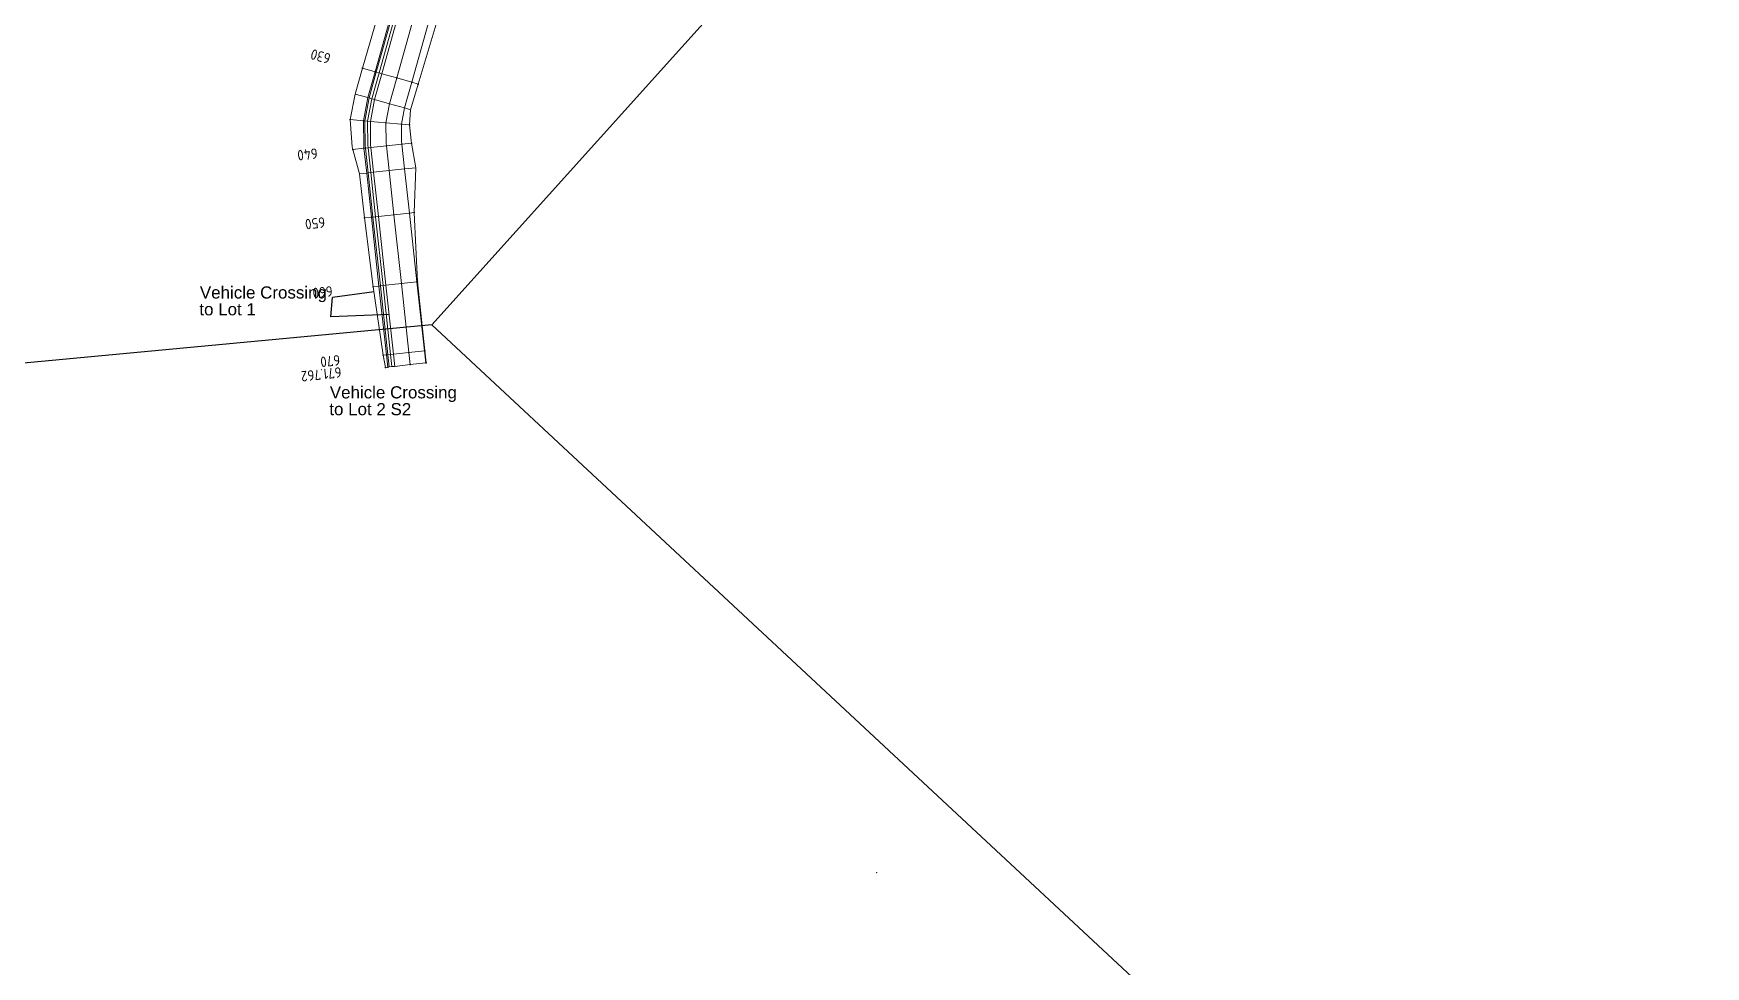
# Model space of a CAD drawing. Header units: metres. Extents: x 0 to 379473, y 0 to 769637.
# Drawn here: x 376575.9 to 376817.2, y 769129 to 769263.7 of the extents above; entities that cross this region are included whole.
import ezdxf
from ezdxf.enums import TextEntityAlignment as Align

# ---------------------------------------------------------------- set-up
doc = ezdxf.new("R2010")
doc.units = ezdxf.units.M
doc.header["$PDSIZE"] = -5
doc.linetypes.add('WDumbbell', pattern=[0])
doc.linetypes.add('WLine', pattern=[0])
for name, color, linetype in [('040309', 7, 'Continuous'), ('Road', 253, 'Continuous'), ('scm Boundaries', 7, 'Continuous'), ('Setout points', 6, 'Continuous'), ('STAGE 2 ROW CL', 7, 'Continuous'), ('STAGE 2 ROW SEC', 7, 'Continuous'), ('STAGE 2 ROW STR', 7, 'Continuous')]:
    doc.layers.add(name, color=color, linetype=linetype)
doc.styles.add('ARIAL70', font='arial.ttf', dxfattribs={"height": 0.007})
doc.styles.add('ISO', font='ISO.SHx', dxfattribs={"height": 1})
doc.dimstyles.new('ISO-25', dxfattribs={"dimtxt": 2.5, "dimasz": 2.5, "dimexe": 1.25, "dimexo": 0.625, "dimtad": 1, "dimtxsty": 'Standard', "dimcen": 2.5, "dimadec": 0, "dimazin": 0, "dimtfac": 1, "dimtmove": 0, "dimatfit": 3, "dimfxl": 1, "dimarcsym": 0})

# ---------------------------------------------------------------- blocks, each defined once
blk = doc.blocks.new('*D11')
at = {"layer": 'Defpoints', "color": 0, "transparency": 16777216}
for p in [(378795.35, 769574.52), (378803.54, 769534.02), (303220.97, 615637.01)]:
    blk.add_point(p, dxfattribs=at)
at = {"layer": 'Setout points', "color": 0, "lineweight": -2, "transparency": 16777216}
for p, q in [((378795.35, 769573.89), (378795.35, 769544.02)), ((378795.35, 769544.02), (378803.54, 769539.02)), ((378803.54, 769539.02), (378803.54, 769515.48))]:
    blk.add_line(p, q, dxfattribs=at)
at = {"layer": 'Setout points', "color": 0, "transparency": 16777216, "insert": (378801.45, 769524.44), "char_height": 2.5, "attachment_point": 5, "rotation": 90}
blk.add_mtext('75574,39', dxfattribs=at)
blk = doc.blocks.new('*D12')
at = {"layer": 'Defpoints', "color": 0, "transparency": 16777216}
for p in [(378792.98, 769562.76), (378795.2, 769534.14), (303220.97, 615637.01)]:
    blk.add_point(p, dxfattribs=at)
at = {"layer": 'Setout points', "color": 0, "lineweight": -2, "transparency": 16777216}
for p, q in [((378792.98, 769562.13), (378792.98, 769544.14)), ((378792.98, 769544.14), (378795.2, 769539.14)), ((378795.2, 769539.14), (378795.2, 769516.85))]:
    blk.add_line(p, q, dxfattribs=at)
at = {"layer": 'Setout points', "color": 0, "transparency": 16777216, "insert": (378793.11, 769525.18), "char_height": 2.5, "attachment_point": 5, "rotation": 90}
blk.add_mtext('75572,01', dxfattribs=at)
blk = doc.blocks.new('*D13')
at = {"layer": 'Defpoints', "color": 0, "transparency": 16777216}
for p in [(378953.84, 769572.8), (378956.07, 769532.4), (303379.45, 615635.3)]:
    blk.add_point(p, dxfattribs=at)
at = {"layer": 'Setout points', "color": 0, "lineweight": -2, "transparency": 16777216}
for p, q in [((378953.84, 769572.18), (378953.84, 769542.4)), ((378953.84, 769542.4), (378956.07, 769537.4)), ((378956.07, 769537.4), (378956.07, 769513.86))]:
    blk.add_line(p, q, dxfattribs=at)
at = {"layer": 'Setout points', "color": 0, "transparency": 16777216, "insert": (378953.98, 769522.81), "char_height": 2.5, "attachment_point": 5, "rotation": 90}
blk.add_mtext('75574,39', dxfattribs=at)
blk = doc.blocks.new('*D14')
at = {"layer": 'Defpoints', "color": 0, "transparency": 16777216}
for p in [(378951.47, 769561.05), (378953.68, 769532.43), (303379.45, 615635.3)]:
    blk.add_point(p, dxfattribs=at)
at = {"layer": 'Setout points', "color": 0, "lineweight": -2, "transparency": 16777216}
for p, q in [((378951.47, 769560.42), (378951.47, 769542.43)), ((378951.47, 769542.43), (378953.68, 769537.43)), ((378953.68, 769537.43), (378953.68, 769515.14))]:
    blk.add_line(p, q, dxfattribs=at)
at = {"layer": 'Setout points', "color": 0, "transparency": 16777216, "insert": (378951.6, 769523.47), "char_height": 2.5, "attachment_point": 5, "rotation": 90}
blk.add_mtext('75572,01', dxfattribs=at)
blk = doc.blocks.new('*D15')
at = {"layer": 'Defpoints', "color": 0, "transparency": 16777216}
for p in [(378795.35, 769574.52), (378721.36, 769570.12), (0, 0)]:
    blk.add_point(p, dxfattribs=at)
at = {"layer": 'Setout points', "color": 0, "lineweight": -2, "transparency": 16777216}
for p, q in [((378731.36, 769574.52), (378726.36, 769570.12)), ((378794.73, 769574.52), (378731.36, 769574.52)), ((378726.36, 769570.12), (378700.32, 769570.12))]:
    blk.add_line(p, q, dxfattribs=at)
at = {"layer": 'Setout points', "color": 0, "transparency": 16777216, "insert": (378710.53, 769572.21), "char_height": 2.5, "attachment_point": 5}
blk.add_mtext('769574,52', dxfattribs=at)
blk = doc.blocks.new('*D16')
at = {"layer": 'Defpoints', "color": 0, "transparency": 16777216}
for p in [(378781.92, 769557.85), (378721.59, 769546.62), (0, 0)]:
    blk.add_point(p, dxfattribs=at)
at = {"layer": 'Setout points', "color": 0, "lineweight": -2, "transparency": 16777216}
for p, q in [((378731.59, 769557.85), (378726.59, 769546.62)), ((378781.29, 769557.85), (378731.59, 769557.85)), ((378726.59, 769546.62), (378700.55, 769546.62))]:
    blk.add_line(p, q, dxfattribs=at)
at = {"layer": 'Setout points', "color": 0, "transparency": 16777216, "insert": (378710.75, 769548.7), "char_height": 2.5, "attachment_point": 5}
blk.add_mtext('769557,85', dxfattribs=at)

msp = doc.modelspace()

# ---------------------------------------------------------------- linework, layer by layer
at = {"layer": '040309', "color": 2, "linetype": 'Continuous', "lineweight": 0}
msp.add_point((376697.547, 769142.586, 420.232), dxfattribs=at)
at = {"layer": 'Road'}
for p, q in [((376618.798, 769222.756), (376619.03, 769225.564)), ((376625.008, 769226.386, 77.02), (376619.03, 769225.564)), ((376627.177, 769223.098, 100), (376618.798, 769222.756))]:
    msp.add_line(p, q, dxfattribs=at)
at = {"layer": 'scm Boundaries', "color": 2, "linetype": 'Continuous', "lineweight": 25}
for points in [[(376633.33, 769221.607, 0), (376778.089, 769382.395, 0)], [(376633.33, 769221.607, 0), (376365.974, 769196.497, 0)], [(376633.33, 769221.607, 0), (376812.298, 769054.945, 0)]]:
    msp.add_polyline3d(points, dxfattribs=at)
at = {"layer": 'Setout points'}
for p in [(376623.355, 769258.632, 410.613), (376625.15, 769258.125, 408.749), (376628.277, 769257.242, 408.839), (376630.443, 769256.63, 408.929), (376631.39, 769256.363, 408.272), (376621.556, 769251.231, 411.429), (376623.483, 769251.06, 409.494), (376626.72, 769250.771, 409.584), (376628.961, 769250.571, 409.674), (376630.142, 769250.466, 408.884), (376621.973, 769246.92, 411.461), (376623.558, 769247.093, 409.866), (376626.789, 769247.445, 409.956), (376629.026, 769247.688, 410.046), (376630.438, 769247.842, 409.1), (376623.648, 769237.044, 412.201), (376624.641, 769237.152, 411.202), (376627.872, 769237.504, 411.292), (376630.108, 769237.747, 411.382), (376630.812, 769237.824, 410.911), (376624.878, 769227.118, 413.511), (376625.723, 769227.21, 412.661), (376628.954, 769227.562, 412.751), (376631.191, 769227.806, 412.841), (376631.302, 769227.818, 412.953), (376630.036, 769217.621, 414.21), (376632.273, 769217.865, 414.3), (376632.358, 769217.874, 414.385), (376626.346, 769217.219, 414.582), (376626.641, 769215.479, 414.734), (376626.805, 769217.269, 414.12), (376626.996, 769215.518, 414.377), (376630.227, 769215.869, 414.467), (376632.464, 769216.113, 414.557), (376632.541, 769216.121, 414.634)]:
    msp.add_point(p, dxfattribs=at)
at = {"layer": 'STAGE 2 ROW CL', "color": 6, "linetype": 'Continuous', "lineweight": 0}
msp.add_polyline3d([(376630.995, 769266.866, 407.721), (376628.277, 769257.242, 408.839), (376627.225, 769253.515, 409.271), (376627.225, 769253.515, 409.271), (376626.72, 769250.771, 409.584), (376626.749, 769247.816, 409.915), (376626.749, 769247.816, 409.915), (376626.789, 769247.445, 409.956), (376627.179, 769243.865, 410.359), (376627.179, 769243.865, 410.359), (376627.872, 769237.504, 411.292), (376628.954, 769227.562, 412.751), (376630.036, 769217.621, 414.21), (376630.227, 769215.869, 414.467)], dxfattribs=at)
at = {"layer": 'STAGE 2 ROW SEC', "color": 3, "linetype": 'Continuous', "lineweight": 0}
for points in [[(376631.39, 769256.363, 408.272), (376630.443, 769256.63, 408.929), (376628.277, 769257.242, 408.839), (376626.112, 769257.853, 408.749), (376625.727, 769257.962, 408.349), (376625.342, 769258.071, 408.749), (376625.15, 769258.125, 408.749), (376623.355, 769258.632, 410.613)], [(376630.283, 769252.652, 408.743), (376629.391, 769252.904, 409.361), (376627.225, 769253.515, 409.271), (376625.06, 769254.126, 409.181), (376624.675, 769254.235, 408.781), (376624.29, 769254.344, 409.181), (376624.098, 769254.398, 409.181), (376622.274, 769254.913, 411.077)], [(376630.142, 769250.466, 408.884), (376628.961, 769250.571, 409.674), (376626.72, 769250.771, 409.584), (376624.479, 769250.971, 409.494), (376624.081, 769251.006, 409.094), (376623.682, 769251.042, 409.494), (376623.483, 769251.06, 409.494), (376621.556, 769251.231, 411.429)], [(376630.438, 769247.842, 409.1), (376629.026, 769247.688, 410.046), (376626.789, 769247.445, 409.956), (376624.553, 769247.201, 409.866), (376624.155, 769247.158, 409.466), (376623.757, 769247.115, 409.866), (376623.558, 769247.093, 409.866), (376621.973, 769246.92, 411.461)], [(376631.064, 769244.288, 409.343), (376629.416, 769244.108, 410.449), (376627.179, 769243.865, 410.359), (376624.942, 769243.621, 410.269), (376624.545, 769243.578, 409.869), (376624.147, 769243.535, 410.269), (376623.948, 769243.513, 410.269), (376622.917, 769243.401, 411.306)], [(376630.812, 769237.824, 410.911), (376630.108, 769237.747, 411.382), (376627.872, 769237.504, 411.292), (376625.635, 769237.26, 411.202), (376625.237, 769237.217, 410.802), (376624.84, 769237.173, 411.202), (376624.641, 769237.152, 411.202), (376623.648, 769237.044, 412.201)], [(376631.302, 769227.818, 412.953), (376631.191, 769227.806, 412.841), (376628.954, 769227.562, 412.751), (376626.717, 769227.319, 412.661), (376626.32, 769227.275, 412.261), (376625.922, 769227.232, 412.661), (376625.723, 769227.21, 412.661), (376624.878, 769227.118, 413.511)], [(376632.358, 769217.874, 414.385), (376632.273, 769217.865, 414.3), (376630.036, 769217.621, 414.21), (376627.8, 769217.377, 414.12), (376627.402, 769217.334, 413.72), (376627.004, 769217.291, 414.12), (376626.805, 769217.269, 414.12), (376626.346, 769217.219, 414.582)], [(376632.541, 769216.121, 414.634), (376632.464, 769216.113, 414.557), (376630.227, 769215.869, 414.467), (376627.99, 769215.626, 414.377), (376627.593, 769215.582, 413.977), (376627.195, 769215.539, 414.377), (376626.996, 769215.518, 414.377), (376626.641, 769215.479, 414.734)]]:
    msp.add_polyline3d(points, dxfattribs=at)
at = {"layer": 'STAGE 2 ROW STR', "color": 1, "linetype": 'Continuous', "lineweight": 0}
for points in [[(376626.148, 769268.234, 409.418), (376623.355, 769258.632, 410.613), (376622.274, 769254.913, 411.077), (376621.556, 769251.231, 411.429), (376621.875, 769247.285, 411.478), (376621.973, 769246.92, 411.461), (376622.917, 769243.401, 411.306), (376623.648, 769237.044, 412.201), (376624.878, 769227.118, 413.511), (376626.346, 769217.219, 414.582), (376626.641, 769215.479, 414.734)], [(376627.867, 769267.749, 407.631), (376625.15, 769258.125, 408.749), (376624.098, 769254.398, 409.181), (376623.483, 769251.06, 409.494), (376623.518, 769247.464, 409.825), (376623.558, 769247.093, 409.866), (376623.948, 769243.513, 410.269), (376624.641, 769237.152, 411.202), (376625.723, 769227.21, 412.661), (376626.805, 769217.269, 414.12), (376626.996, 769215.518, 414.377)], [(376631.302, 769227.818, 412.953), (376632.358, 769217.874, 414.385), (376632.541, 769216.121, 414.634)]]:
    msp.add_polyline3d(points, dxfattribs=at)
at = {"layer": 'STAGE 2 ROW STR', "color": 5, "linetype": 'Continuous', "lineweight": 0}
for points in [[(376628.06, 769267.694, 407.631), (376625.342, 769258.071, 408.749), (376624.29, 769254.344, 409.181), (376623.682, 769251.042, 409.494), (376623.717, 769247.486, 409.825), (376623.757, 769247.115, 409.866), (376624.147, 769243.535, 410.269), (376624.84, 769237.173, 411.202), (376625.922, 769227.232, 412.661), (376627.004, 769217.291, 414.12), (376627.195, 769215.539, 414.377)], [(376628.444, 769267.586, 407.231), (376625.727, 769257.962, 408.349), (376624.675, 769254.235, 408.781), (376624.081, 769251.006, 409.094), (376624.115, 769247.529, 409.425), (376624.155, 769247.158, 409.466), (376624.545, 769243.578, 409.869), (376625.237, 769237.217, 410.802), (376626.32, 769227.275, 412.261), (376627.402, 769217.334, 413.72), (376627.593, 769215.582, 413.977)]]:
    msp.add_polyline3d(points, dxfattribs=at)
at = {"layer": 'STAGE 2 ROW STR', "color": 34, "linetype": 'Continuous', "lineweight": 0, "true_color": 0x965a00}
msp.add_polyline3d([(376628.829, 769267.477, 407.631), (376626.112, 769257.853, 408.749), (376625.06, 769254.126, 409.181), (376624.479, 769250.971, 409.494), (376624.512, 769247.572, 409.825), (376624.553, 769247.201, 409.866), (376624.942, 769243.621, 410.269), (376625.635, 769237.26, 411.202), (376626.717, 769227.319, 412.661), (376627.8, 769217.377, 414.12), (376627.99, 769215.626, 414.377)], dxfattribs=at)
at = {"layer": 'STAGE 2 ROW STR', "color": 6, "linetype": 'Continuous', "lineweight": 0}
msp.add_polyline3d([(376630.995, 769266.866, 407.721), (376628.277, 769257.242, 408.839), (376627.225, 769253.515, 409.271), (376626.72, 769250.771, 409.584), (376626.749, 769247.816, 409.915), (376626.789, 769247.445, 409.956), (376627.179, 769243.865, 410.359), (376627.872, 769237.504, 411.292), (376628.954, 769227.562, 412.751), (376630.036, 769217.621, 414.21), (376630.227, 769215.869, 414.467)], dxfattribs=at)
at = {"layer": 'STAGE 2 ROW STR', "color": 43, "linetype": 'Continuous', "lineweight": 0, "true_color": 0xc1ac73}
msp.add_polyline3d([(376633.16, 769266.254, 407.811), (376630.443, 769256.63, 408.929), (376629.391, 769252.904, 409.361), (376628.961, 769250.571, 409.674), (376628.986, 769248.059, 410.005), (376629.026, 769247.688, 410.046), (376629.416, 769244.108, 410.449), (376630.108, 769237.747, 411.382), (376631.191, 769227.806, 412.841), (376632.273, 769217.865, 414.3), (376632.464, 769216.113, 414.557)], dxfattribs=at)
at = {"layer": 'STAGE 2 ROW STR', "color": 3, "linetype": 'Continuous', "lineweight": 0}
msp.add_polyline3d([(376634.247, 769265.947, 407.058), (376631.39, 769256.363, 408.272), (376630.283, 769252.652, 408.743), (376630.142, 769250.466, 408.884), (376630.373, 769248.21, 409.075), (376630.438, 769247.842, 409.1), (376631.064, 769244.288, 409.343), (376630.812, 769237.824, 410.911), (376631.302, 769227.818, 412.953)], dxfattribs=at)

# ---------------------------------------------------------------- texts
at = {"layer": 'Road', "style": 'ARIAL70'}
for s, p in [('Vehicle Crossing', (376599.876, 769225.411)), ('to Lot 1 ', (376599.803, 769222.984)), ('Vehicle Crossing', (376618.631, 769211.001)), ('to Lot 2 S2', (376618.558, 769208.575))]:
    msp.add_text(s, height=1.75, dxfattribs=at).set_placement(p)
at = {"layer": 'STAGE 2 ROW CL', "color": 2, "linetype": 'WLine', "lineweight": 0, "style": 'ISO'}
for s, rotation, p in [('630', 164.23298, (376618.654, 769259.959)), ('640', 186.21335, (376616.848, 769246.362)), ('650', 186.21335, (376617.93, 769236.421)), ('660', 186.21335, (376619.013, 769226.48)), ('670', 186.21335, (376620.095, 769216.539))]:
    msp.add_text(s, height=1.5, rotation=rotation, dxfattribs=at).set_placement(p, align=Align.MIDDLE_LEFT)
at = {"layer": 'STAGE 2 ROW CL', "color": 7, "linetype": 'WDumbbell', "lineweight": 0, "style": 'ISO'}
msp.add_text('671.762', height=1.5, rotation=186.21335, dxfattribs=at).set_placement((376620.286, 769214.787), align=Align.MIDDLE_LEFT)

# ---------------------------------------------------------------- dimensions: what is measured, and where the dimension line sits
at = {"layer": 'Setout points'}
for feature_location, offset, dtype, origin, picture, middle in [((378795.354440842, 769574.515066402), (-73.994488597, -4.391606802), 0, (0, 0), '*D15', (378710.526618912, 769572.206792934)), ((378795.354, 769574.515), (8.183, -40.495), 1, (303220.967, 615637.01), '*D11', (378801.454, 769524.437)), ((378953.84, 769572.805), (2.228, -40.408), 1, (303379.452, 615635.3), '*D13', (378953.984, 769522.814)), ((378951.466, 769561.046), (2.216, -28.614), 1, (303379.452, 615635.3), '*D14', (378951.598, 769523.474))]:
    dim = msp.add_ordinate_dim(feature_location=feature_location, offset=offset, dtype=dtype, origin=origin, dimstyle='ISO-25', dxfattribs=at)
    dim.commit()
    dim.dimension.update_dxf_attribs({"geometry": picture, "text_midpoint": middle})
at = {"layer": 'Setout points', "color": 51}
dim = msp.add_ordinate_dim(feature_location=(378792.98, 769562.756), offset=(2.216, -28.614), dtype=1, origin=(303220.967, 615637.01), dimstyle='ISO-25', dxfattribs=at)
dim.commit()
dim.dimension.update_dxf_attribs({"geometry": '*D12', "text_midpoint": (378793.113, 769525.184)})
at = {"layer": 'Setout points', "color": 4}
dim = msp.add_ordinate_dim(feature_location=(378781.916, 769557.848), offset=(-60.329, -11.228), dtype=0, origin=(0, 0), dimstyle='ISO-25', dxfattribs=at)
dim.commit()
dim.dimension.update_dxf_attribs({"geometry": '*D16', "text_midpoint": (378710.754, 769548.704)})

doc.saveas('drawing.dxf')
